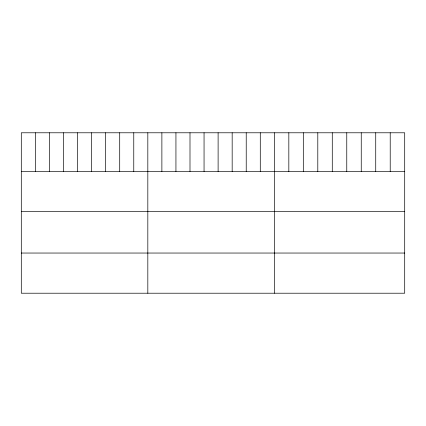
<?xml version="1.0" encoding="UTF-8"?>
<svg xmlns="http://www.w3.org/2000/svg" width="426" height="426" viewBox="0 0 426 426"><rect width="100%" height="100%" fill="white"/><g stroke="black" fill="none" stroke-linecap="round" stroke-linejoin="round"><path stroke-width="0.64" d="M404.7 171.492L404.7 293.216L21.3 293.216L21.3 132.784L404.7 132.784L404.7 171.492L21.3 171.492M21.3 211.663L404.7 211.663M21.3 253.044L404.7 253.044M390.216 132.784L390.216 171.492M375.732 132.784L375.732 171.492M361.248 132.784L361.248 171.492M346.764 132.784L346.764 171.492M332.28 132.784L332.28 171.492M317.796 132.784L317.796 171.492M303.312 132.784L303.312 171.492M288.828 132.784L288.828 171.492M274.344 132.784L274.344 293.216M260.286 132.784L260.286 171.492M246.228 132.784L246.228 171.492M232.17 132.784L232.17 171.492M218.112 132.784L218.112 171.492M204.054 132.784L204.054 171.492M189.996 132.784L189.996 171.492M175.938 132.784L175.938 171.492M161.88 132.784L161.88 171.492M147.822 132.784L147.822 293.216M133.764 132.784L133.764 171.492M119.706 132.784L119.706 171.492M105.648 132.784L105.648 171.492M91.59 132.784L91.59 171.492M77.532 132.784L77.532 171.492M63.474 132.784L63.474 171.492M49.416 132.784L49.416 171.492M35.358 132.784L35.358 171.492"/></g></svg>
